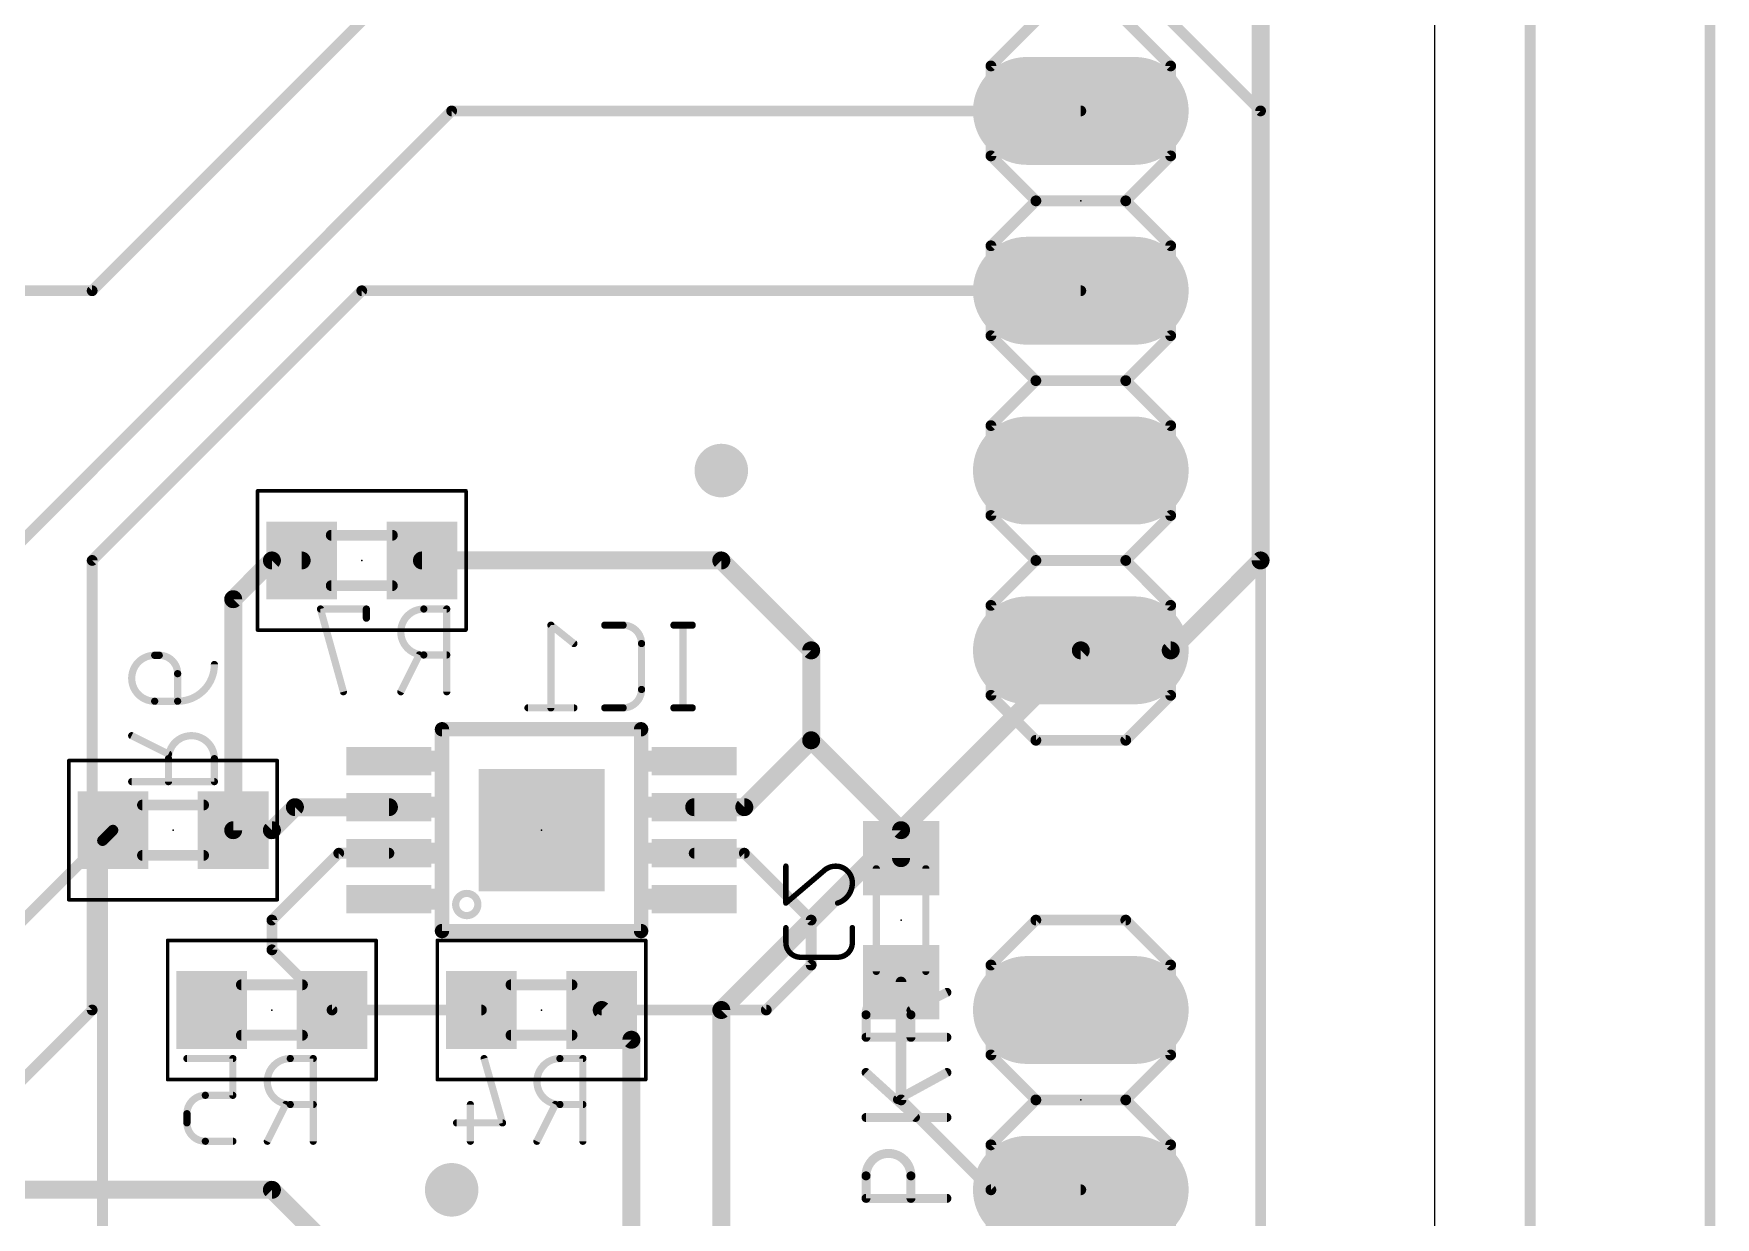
# Model space of a CAD drawing. Extents: x -4.2 to 49.6, y -0.6 to 56.
# Drawn here: x 25.84 to 49.61, y 16.12 to 32.84 of the extents above; entities that cross this region are included whole.
import ezdxf

# ---------------------------------------------------------------- set-up
doc = ezdxf.new("R2010")
doc.units = 0
for name, color, linetype in [('1', 22, 'CONTINUOUS'), ('16', 175, 'CONTINUOUS'), ('17', 82, 'CONTINUOUS'), ('18', 82, 'CONTINUOUS'), ('20', 30, 'CONTINUOUS'), ('21', 253, 'CONTINUOUS'), ('22', 253, 'CONTINUOUS'), ('23', 7, 'CONTINUOUS'), ('24', 7, 'CONTINUOUS'), ('25', 253, 'CONTINUOUS'), ('26', 253, 'CONTINUOUS'), ('40', 175, 'CONTINUOUS'), ('51', 253, 'CONTINUOUS'), ('52', 253, 'CONTINUOUS')]:
    doc.layers.add(name, color=color, linetype=linetype)

# ---------------------------------------------------------------- blocks, each defined once
blk = doc.blocks.new('RECT')
blk.add_solid([(-0.5, -0.5), (0.5, -0.5), (-0.5, 0.5), (0.5, 0.5)])
blk = doc.blocks.new('LONGP100')
at = {"const_width": 1}
blk.add_lwpolyline([(-0.5, 0), (0.5, 0)], dxfattribs=at)
at = {"const_width": 0.5}
for points in [[(-0.5, 0.25, 1), (-0.5, -0.25)], [(0.5, -0.25, 1), (0.5, 0.25)]]:
    blk.add_lwpolyline(points, format="xyb", dxfattribs=at)
blk = doc.blocks.new('ROUNDV')
at = {"const_width": 0.5}
blk.add_lwpolyline([(0, -0.25, 1), (0, 0.25, 1), (0, -0.25)], format="xyb", dxfattribs=at)

msp = doc.modelspace()

# ---------------------------------------------------------------- linework, layer by layer
at = {"layer": '1'}
for points, const_width in [([(46.99, 0), (46.99, 55.88)], 0.1524), ([(30.48, 33.02), (26.67, 29.21)], 0.1524), ([(43.18, 31.75), (41.91, 33.02)], 0.1524), ([(31.75, 31.75), (25.4, 25.4)], 0.1524), ([(40.64, 31.75), (31.75, 31.75)], 0.1524), ([(43.18, 3.6333), (43.18, 31.75)], 0.1524), ([(26.67, 29.21), (19.05, 29.21)], 0.1524), ([(30.48, 29.21), (26.67, 25.4)], 0.1524), ([(40.64, 29.21), (30.48, 29.21)], 0.1524), ([(26.67, 25.4), (26.67, 19.05)], 0.1524), ([(40.64, 24.13), (35.56, 19.05)], 0.254), ([(26.67, 19.05), (25.4, 17.78)], 0.1524), ([(35.56, 19.05), (35.56, 7.62)], 0.254), ([(29.21, 16.51), (22.86, 16.51)], 0.254), ([(34.29, 11.43), (29.21, 16.51)], 0.254)]:
    msp.add_lwpolyline(points, dxfattribs=dict(at, const_width=const_width))
for points, const_width in [([(31.75, 31.7881, 1), (31.75, 31.7119)], 0.0762), ([(31.7769, 31.7231, 1), (31.7231, 31.7769)], 0.0762), ([(40.64, 31.7119, 1), (40.64, 31.7881)], 0.0762), ([(43.2181, 31.75, 1), (43.1419, 31.75)], 0.0762), ([(43.1531, 31.7231, 1), (43.2069, 31.7769)], 0.0762), ([(26.6431, 29.2369, 1), (26.6969, 29.1831)], 0.0762), ([(26.67, 29.1719, 1), (26.67, 29.2481)], 0.0762), ([(30.48, 29.2481, 1), (30.48, 29.1719)], 0.0762), ([(30.5069, 29.1831, 1), (30.4531, 29.2369)], 0.0762), ([(40.64, 29.1719, 1), (40.64, 29.2481)], 0.0762), ([(26.7081, 25.4, 1), (26.6319, 25.4)], 0.0762), ([(26.6431, 25.4269, 1), (26.6969, 25.3731)], 0.0762), ([(40.6849, 24.0851, 1), (40.5951, 24.1749)], 0.127), ([(26.6319, 19.05, 1), (26.7081, 19.05)], 0.0762), ([(26.6969, 19.0231, 1), (26.6431, 19.0769)], 0.0762), ([(35.6235, 19.05, 1), (35.4965, 19.05)], 0.127), ([(35.5151, 19.0949, 1), (35.6049, 19.0051)], 0.127), ([(29.2549, 16.5549, 1), (29.1651, 16.4651)], 0.127), ([(29.21, 16.4465, 1), (29.21, 16.5735)], 0.127)]:
    msp.add_lwpolyline(points, format="xyb", dxfattribs=dict(at, const_width=const_width))
at = {"layer": '16'}
for points, const_width in [([(49.53, 55.88), (49.53, 0)], 0.1524), ([(43.18, 25.4), (43.18, 38.1)], 0.254), ([(28.663, 24.853), (29.21, 25.4)], 0.254), ([(29.21, 25.4), (29.63, 25.4)], 0.254), ([(31.33, 25.4), (35.56, 25.4)], 0.254), ([(35.56, 25.4), (36.83, 24.13)], 0.254), ([(41.91, 24.13), (43.18, 25.4)], 0.254), ([(28.663, 21.59), (28.663, 24.853)], 0.254), ([(36.83, 22.86), (36.83, 24.13)], 0.254), ([(40.64, 24.13), (41.91, 24.13)], 0.254), ([(35.885, 21.915), (36.83, 22.86)], 0.254), ([(38.1, 21.59), (36.83, 22.86)], 0.254), ([(29.535, 21.915), (29.21, 21.59)], 0.254), ([(30.8633, 21.915), (29.535, 21.915)], 0.254), ([(35.1767, 21.915), (35.885, 21.915)], 0.254), ([(26.8165, 21.4435), (26.963, 21.59)], 0.1524), ([(29.21, 21.59), (28.663, 21.59)], 0.254), ([(38.1, 21.195), (38.1, 21.59)], 0.254), ([(26.8165, 21.4435), (25.403, 20.03)], 0.1524), ([(26.8165, 6.2035), (26.8165, 21.4435)], 0.1524), ([(29.21, 20.32), (30.155, 21.265)], 0.1524), ([(30.155, 21.265), (30.8633, 21.265)], 0.1524), ([(35.1767, 21.265), (35.885, 21.265)], 0.1524), ([(35.885, 21.265), (36.83, 20.32)], 0.1524), ([(29.21, 19.9), (29.21, 20.32)], 0.1524), ([(36.83, 19.685), (36.83, 20.32)], 0.1524), ([(29.21, 19.9), (30.06, 19.05)], 0.1524), ([(36.195, 19.05), (36.83, 19.685)], 0.1524), ([(38.1, 19.445), (38.1, 17.78)], 0.1524), ([(30.06, 19.05), (32.17, 19.05)], 0.1524), ([(33.87, 19.05), (34.29, 18.63)], 0.254), ([(36.195, 19.05), (33.87, 19.05)], 0.1524), ([(34.29, 18.63), (34.29, 11.43)], 0.254), ([(38.1, 17.78), (39.37, 16.51)], 0.1524), ([(39.37, 16.51), (40.64, 16.51)], 0.1524)]:
    msp.add_lwpolyline(points, dxfattribs=dict(at, const_width=const_width))
for points, const_width in [([(29.21, 25.4635, 1), (29.21, 25.3365)], 0.127), ([(29.2549, 25.3551, 1), (29.1651, 25.4449)], 0.127), ([(29.63, 25.3365, 1), (29.63, 25.4635)], 0.127), ([(31.33, 25.4635, 1), (31.33, 25.3365)], 0.127), ([(35.6049, 25.4449, 1), (35.5151, 25.3551)], 0.127), ([(35.56, 25.3365, 1), (35.56, 25.4635)], 0.127), ([(43.1165, 25.4, 1), (43.2435, 25.4)], 0.127), ([(43.2249, 25.3551, 1), (43.1351, 25.4449)], 0.127), ([(28.7265, 24.853, 1), (28.5995, 24.853)], 0.127), ([(28.6181, 24.8979, 1), (28.7079, 24.8081)], 0.127), ([(36.8935, 24.13, 1), (36.7665, 24.13)], 0.127), ([(36.7851, 24.0851, 1), (36.8749, 24.1749)], 0.127), ([(40.64, 24.1935, 1), (40.64, 24.0665)], 0.127), ([(41.8651, 24.1749, 1), (41.9549, 24.0851)], 0.127), ([(41.91, 24.0665, 1), (41.91, 24.1935)], 0.127), ([(36.8749, 22.9049, 1), (36.7851, 22.8151)], 0.127), ([(36.7665, 22.86, 1), (36.8935, 22.86)], 0.127), ([(36.8749, 22.8151, 1), (36.7851, 22.9049)], 0.127), ([(29.535, 21.9785, 1), (29.535, 21.8515)], 0.127), ([(29.5799, 21.8701, 1), (29.4901, 21.9599)], 0.127), ([(30.8633, 21.8515, 1), (30.8633, 21.9785)], 0.127), ([(35.1767, 21.9785, 1), (35.1767, 21.8515)], 0.127), ([(35.8401, 21.9599, 1), (35.9299, 21.8701)], 0.127), ([(35.885, 21.8515, 1), (35.885, 21.9785)], 0.127), ([(26.9899, 21.5631, 1), (26.9361, 21.6169)], 0.0762), ([(28.663, 21.6535, 1), (28.663, 21.5265)], 0.127), ([(28.5995, 21.59, 1), (28.7265, 21.59)], 0.127), ([(29.1651, 21.6349, 1), (29.2549, 21.5451)], 0.127), ([(29.21, 21.5265, 1), (29.21, 21.6535)], 0.127), ([(38.1635, 21.59, 1), (38.0365, 21.59)], 0.127), ([(38.0551, 21.5451, 1), (38.1449, 21.6349)], 0.127), ([(26.8546, 21.4435, 1), (26.7784, 21.4435)], 0.0762), ([(26.7896, 21.4704, 1), (26.8434, 21.4166)], 0.0762), ([(26.8434, 21.4166, 1), (26.7896, 21.4704)], 0.0762), ([(30.155, 21.3031, 1), (30.155, 21.2269)], 0.0762), ([(30.1819, 21.2381, 1), (30.1281, 21.2919)], 0.0762), ([(30.8633, 21.2269, 1), (30.8633, 21.3031)], 0.0762), ([(35.1767, 21.3031, 1), (35.1767, 21.2269)], 0.0762), ([(35.9119, 21.2919, 1), (35.8581, 21.2381)], 0.0762), ([(35.885, 21.2269, 1), (35.885, 21.3031)], 0.0762), ([(38.0365, 21.195, 1), (38.1635, 21.195)], 0.127), ([(29.2481, 20.32, 1), (29.1719, 20.32)], 0.0762), ([(29.1831, 20.3469, 1), (29.2369, 20.2931)], 0.0762), ([(36.8681, 20.32, 1), (36.7919, 20.32)], 0.0762), ([(36.8031, 20.2931, 1), (36.8569, 20.3469)], 0.0762), ([(29.2369, 19.9269, 1), (29.1831, 19.8731)], 0.0762), ([(29.1719, 19.9, 1), (29.2481, 19.9)], 0.0762), ([(36.8569, 19.6581, 1), (36.8031, 19.7119)], 0.0762), ([(36.7919, 19.685, 1), (36.8681, 19.685)], 0.0762), ([(38.1381, 19.445, 1), (38.0619, 19.445)], 0.0762), ([(30.06, 19.0881, 1), (30.06, 19.0119)], 0.0762), ([(30.0331, 19.0231, 1), (30.0869, 19.0769)], 0.0762), ([(32.17, 19.0119, 1), (32.17, 19.0881)], 0.0762), ([(33.9149, 19.0949, 1), (33.8251, 19.0051)], 0.127), ([(33.87, 19.0881, 1), (33.87, 19.0119)], 0.0762), ([(36.1681, 19.0769, 1), (36.2219, 19.0231)], 0.0762), ([(36.195, 19.0119, 1), (36.195, 19.0881)], 0.0762), ([(34.3535, 18.63, 1), (34.2265, 18.63)], 0.127), ([(34.2451, 18.5851, 1), (34.3349, 18.6749)], 0.127), ([(38.1269, 17.8069, 1), (38.0731, 17.7531)], 0.0762), ([(38.0619, 17.78, 1), (38.1381, 17.78)], 0.0762), ([(39.37, 16.5481, 1), (39.37, 16.4719)], 0.0762), ([(39.3431, 16.4831, 1), (39.3969, 16.5369)], 0.0762), ([(40.64, 16.4719, 1), (40.64, 16.5481)], 0.0762)]:
    msp.add_lwpolyline(points, format="xyb", dxfattribs=dict(at, const_width=const_width))
at = {"layer": '20'}
msp.add_line((45.644, -0.127), (45.644, 54.473), dxfattribs=at)
at = {"layer": '21', "const_width": 0.1524}
for points in [[(39.37, 32.385), (40.005, 33.02)], [(41.275, 33.02), (41.91, 32.385)], [(39.37, 31.115), (39.37, 32.385)], [(41.91, 32.385), (41.91, 31.115)], [(40.005, 30.48), (39.37, 31.115)], [(41.91, 31.115), (41.275, 30.48)], [(40.005, 30.48), (39.37, 29.845)], [(41.275, 30.48), (40.005, 30.48)], [(41.91, 29.845), (41.275, 30.48)], [(39.37, 28.575), (39.37, 29.845)], [(41.91, 29.845), (41.91, 28.575)], [(40.005, 27.94), (39.37, 28.575)], [(41.91, 28.575), (41.275, 27.94)], [(39.37, 27.305), (40.005, 27.94)], [(41.275, 27.94), (40.005, 27.94)], [(41.275, 27.94), (41.91, 27.305)], [(39.37, 26.035), (39.37, 27.305)], [(41.91, 27.305), (41.91, 26.035)], [(40.005, 25.4), (39.37, 26.035)], [(41.91, 26.035), (41.275, 25.4)], [(40.005, 25.4), (39.37, 24.765)], [(41.275, 25.4), (40.005, 25.4)], [(41.91, 24.765), (41.275, 25.4)], [(39.37, 23.495), (39.37, 24.765)], [(41.91, 24.765), (41.91, 23.495)], [(40.005, 22.86), (39.37, 23.495)], [(41.91, 23.495), (41.275, 22.86)], [(41.275, 22.86), (40.005, 22.86)], [(39.37, 19.685), (40.005, 20.32)], [(40.005, 20.32), (41.275, 20.32)], [(41.275, 20.32), (41.91, 19.685)], [(39.37, 18.415), (39.37, 19.685)], [(41.91, 19.685), (41.91, 18.415)], [(40.005, 17.78), (39.37, 18.415)], [(41.91, 18.415), (41.275, 17.78)], [(39.37, 17.145), (40.005, 17.78)], [(40.005, 17.78), (41.275, 17.78)], [(41.275, 17.78), (41.91, 17.145)], [(39.37, 15.875), (39.37, 17.145)], [(41.91, 17.145), (41.91, 15.875)]]:
    msp.add_lwpolyline(points, dxfattribs=at)
at = {"layer": '21', "const_width": 0.0762}
for points in [[(39.4081, 32.385, 1), (39.3319, 32.385)], [(39.3431, 32.4119, 1), (39.3969, 32.3581)], [(41.9481, 32.385, 1), (41.8719, 32.385)], [(41.8831, 32.3581, 1), (41.9369, 32.4119)], [(39.3319, 31.115, 1), (39.4081, 31.115)], [(39.3969, 31.1419, 1), (39.3431, 31.0881)], [(41.8719, 31.115, 1), (41.9481, 31.115)], [(41.9369, 31.0881, 1), (41.8831, 31.1419)], [(40.005, 30.5181, 1), (40.005, 30.4419)], [(40.0319, 30.4531, 1), (39.9781, 30.5069)], [(39.9781, 30.4531, 1), (40.0319, 30.5069)], [(41.3019, 30.5069, 1), (41.2481, 30.4531)], [(41.2481, 30.5069, 1), (41.3019, 30.4531)], [(41.275, 30.4419, 1), (41.275, 30.5181)], [(39.4081, 29.845, 1), (39.3319, 29.845)], [(39.3431, 29.8719, 1), (39.3969, 29.8181)], [(41.9481, 29.845, 1), (41.8719, 29.845)], [(41.8831, 29.8181, 1), (41.9369, 29.8719)], [(39.3319, 28.575, 1), (39.4081, 28.575)], [(39.3969, 28.6019, 1), (39.3431, 28.5481)], [(41.8719, 28.575, 1), (41.9481, 28.575)], [(41.9369, 28.5481, 1), (41.8831, 28.6019)], [(40.005, 27.9781, 1), (40.005, 27.9019)], [(40.0319, 27.9131, 1), (39.9781, 27.9669)], [(39.9781, 27.9131, 1), (40.0319, 27.9669)], [(41.3019, 27.9669, 1), (41.2481, 27.9131)], [(41.2481, 27.9669, 1), (41.3019, 27.9131)], [(41.275, 27.9019, 1), (41.275, 27.9781)], [(39.4081, 27.305, 1), (39.3319, 27.305)], [(39.3431, 27.3319, 1), (39.3969, 27.2781)], [(41.9481, 27.305, 1), (41.8719, 27.305)], [(41.8831, 27.2781, 1), (41.9369, 27.3319)], [(39.3319, 26.035, 1), (39.4081, 26.035)], [(39.3969, 26.0619, 1), (39.3431, 26.0081)], [(41.8719, 26.035, 1), (41.9481, 26.035)], [(41.9369, 26.0081, 1), (41.8831, 26.0619)], [(40.005, 25.4381, 1), (40.005, 25.3619)], [(40.0319, 25.3731, 1), (39.9781, 25.4269)], [(39.9781, 25.3731, 1), (40.0319, 25.4269)], [(41.3019, 25.4269, 1), (41.2481, 25.3731)], [(41.2481, 25.4269, 1), (41.3019, 25.3731)], [(41.275, 25.3619, 1), (41.275, 25.4381)], [(39.4081, 24.765, 1), (39.3319, 24.765)], [(39.3431, 24.7919, 1), (39.3969, 24.7381)], [(41.9481, 24.765, 1), (41.8719, 24.765)], [(41.8831, 24.7381, 1), (41.9369, 24.7919)], [(39.3319, 23.495, 1), (39.4081, 23.495)], [(39.3969, 23.5219, 1), (39.3431, 23.4681)], [(41.8719, 23.495, 1), (41.9481, 23.495)], [(41.9369, 23.4681, 1), (41.8831, 23.5219)], [(40.005, 22.8981, 1), (40.005, 22.8219)], [(39.9781, 22.8331, 1), (40.0319, 22.8869)], [(41.2481, 22.8869, 1), (41.3019, 22.8331)], [(41.275, 22.8219, 1), (41.275, 22.8981)], [(40.005, 20.3581, 1), (40.005, 20.2819)], [(40.0319, 20.2931, 1), (39.9781, 20.3469)], [(41.3019, 20.3469, 1), (41.2481, 20.2931)], [(41.275, 20.2819, 1), (41.275, 20.3581)], [(39.4081, 19.685, 1), (39.3319, 19.685)], [(39.3431, 19.7119, 1), (39.3969, 19.6581)], [(41.9481, 19.685, 1), (41.8719, 19.685)], [(41.8831, 19.6581, 1), (41.9369, 19.7119)], [(39.3319, 18.415, 1), (39.4081, 18.415)], [(39.3969, 18.4419, 1), (39.3431, 18.3881)], [(41.8719, 18.415, 1), (41.9481, 18.415)], [(41.9369, 18.3881, 1), (41.8831, 18.4419)], [(40.005, 17.8181, 1), (40.005, 17.7419)], [(40.0319, 17.7531, 1), (39.9781, 17.8069)], [(39.9781, 17.7531, 1), (40.0319, 17.8069)], [(41.3019, 17.8069, 1), (41.2481, 17.7531)], [(41.2481, 17.8069, 1), (41.3019, 17.7531)], [(41.275, 17.7419, 1), (41.275, 17.8181)], [(39.4081, 17.145, 1), (39.3319, 17.145)], [(39.3431, 17.1719, 1), (39.3969, 17.1181)], [(41.9481, 17.145, 1), (41.8719, 17.145)], [(41.8831, 17.1181, 1), (41.9369, 17.1719)]]:
    msp.add_lwpolyline(points, format="xyb", dxfattribs=at)
at = {"layer": '22', "const_width": 0.2032}
for points in [[(34.4267, 23.015), (31.6133, 23.015)], [(31.6133, 23.015), (31.6133, 20.165)], [(34.4267, 20.165), (34.4267, 23.015)], [(31.6133, 20.165), (34.4267, 20.165)]]:
    msp.add_lwpolyline(points, dxfattribs=at)
at = {"layer": '22', "const_width": 0.1016}
for points in [[(31.6133, 23.0658, 1), (31.6133, 22.9642)], [(31.6641, 23.015, 1), (31.5625, 23.015)], [(34.4775, 23.015, 1), (34.3759, 23.015)], [(34.4267, 22.9642, 1), (34.4267, 23.0658)], [(31.9633, 20.3833, 1), (31.9633, 20.6967, 1), (31.9633, 20.3833)], [(31.6133, 20.2158, 1), (31.6133, 20.1142)], [(31.5625, 20.165, 1), (31.6641, 20.165)], [(34.3759, 20.165, 1), (34.4775, 20.165)], [(34.4267, 20.1142, 1), (34.4267, 20.2158)]]:
    msp.add_lwpolyline(points, format="xyb", dxfattribs=at)
at = {"layer": '23'}
for p in [(40.64, 30.48), (40.64, 17.78)]:
    msp.add_point(p, dxfattribs=at)
at = {"layer": '24'}
for p in [(30.48, 25.4), (27.813, 21.59), (33.02, 21.59), (38.1, 20.32), (29.21, 19.05), (33.02, 19.05)]:
    msp.add_point(p, dxfattribs=at)
at = {"layer": '25'}
for points, const_width in [([(38.2397, 18.9821, 1), (37.6047, 18.9821)], 0.127), ([(38.7619, 19.2712, 1), (38.7335, 19.328)], 0.0635), ([(37.6365, 18.9821, 1), (37.5729, 18.9821)], 0.0635), ([(37.5729, 18.9821, 1), (37.6365, 18.9821)], 0.0635), ([(38.2715, 18.9821, 1), (38.2079, 18.9821)], 0.0635), ([(38.2079, 18.9821, 1), (38.2715, 18.9821)], 0.0635), ([(38.2255, 19.074, 1), (38.2539, 19.0172)], 0.0635), ([(37.5729, 18.6646, 1), (37.6365, 18.6646)], 0.0635), ([(37.6047, 18.6963, 1), (37.6047, 18.6328)], 0.0635), ([(38.2079, 18.6646, 1), (38.2715, 18.6646)], 0.0635), ([(38.7477, 18.6328, 1), (38.7477, 18.6963)], 0.0635), ([(37.6261, 18.1908, 1), (37.5833, 18.1439)], 0.0635), ([(38.7629, 18.1395, 1), (38.7325, 18.1952)], 0.0635), ([(38.034, 17.8142, 1), (38.0644, 17.7585)], 0.0635), ([(37.6047, 17.5641, 1), (37.6047, 17.5006)], 0.0635), ([(38.2818, 17.5089, 1), (38.3246, 17.5558)], 0.0635), ([(38.7477, 17.5006, 1), (38.7477, 17.5641)], 0.0635), ([(38.2397, 16.7068, 1), (37.6047, 16.7068)], 0.127), ([(37.6365, 16.7068, 1), (37.5729, 16.7068)], 0.0635), ([(37.5729, 16.7068, 1), (37.6365, 16.7068)], 0.0635), ([(38.2715, 16.7068, 1), (38.2079, 16.7068)], 0.0635), ([(38.2079, 16.7068, 1), (38.2715, 16.7068)], 0.0635), ([(37.5729, 16.3894, 1), (37.6365, 16.3894)], 0.0635), ([(37.6047, 16.4211, 1), (37.6047, 16.3576)], 0.0635), ([(38.2079, 16.3894, 1), (38.2715, 16.3894)], 0.0635), ([(38.7477, 16.3576, 1), (38.7477, 16.4211)], 0.0635)]:
    msp.add_lwpolyline(points, format="xyb", dxfattribs=dict(at, const_width=const_width))
at = {"layer": '25', "const_width": 0.127}
for points in [[(38.7477, 19.2996), (38.2397, 19.0456)], [(37.6047, 18.6646), (37.6047, 18.9821)], [(38.2397, 18.9821), (38.2397, 18.6646)], [(38.7477, 18.6646), (37.6047, 18.6646)], [(37.6047, 18.1674), (38.3032, 17.5324)], [(38.7477, 18.1674), (38.0492, 17.7864)], [(38.7477, 17.5324), (37.6047, 17.5324)], [(37.6047, 16.3894), (37.6047, 16.7068)], [(38.2397, 16.7068), (38.2397, 16.3894)], [(38.7477, 16.3894), (37.6047, 16.3894)]]:
    msp.add_lwpolyline(points, dxfattribs=at)
at = {"layer": '26'}
for points, const_width in [([(30.5449, 24.7142), (29.8958, 24.7142)], 0.1016), ([(29.8958, 24.7142), (30.2204, 23.5458)], 0.1016), ([(30.5449, 24.5844), (30.5449, 24.7142)], 0.1016), ([(31.6805, 24.7142), (31.356, 24.7142)], 0.1016), ([(31.6805, 23.5458), (31.6805, 24.7142)], 0.1016), ([(33.4769, 24.2266), (33.1524, 24.4862)], 0.1016), ([(33.1524, 24.4862), (33.1524, 23.3178)], 0.1016), ([(34.1731, 24.4862), (33.9134, 24.4862)], 0.1016), ([(35.1491, 24.4862), (34.8894, 24.4862)], 0.1016), ([(35.0193, 24.4862), (35.0193, 23.3178)], 0.1016), ([(34.4327, 23.5774), (34.4327, 24.2266)], 0.1016), ([(27.6183, 24.0605), (27.5534, 24.0605)], 0.1016), ([(31.0314, 23.5458), (31.2911, 24.0651)], 0.1016), ([(31.356, 24.0651), (31.6805, 24.0651)], 0.1016), ([(27.8779, 23.4114), (27.8779, 23.8009)], 0.1016), ([(27.5534, 23.4114), (27.8779, 23.4114)], 0.1016), ([(33.4769, 23.3178), (32.8278, 23.3178)], 0.1016), ([(33.9134, 23.3178), (34.1731, 23.3178)], 0.1016), ([(35.1491, 23.3178), (34.8894, 23.3178)], 0.1016), ([(27.2288, 22.9249), (27.7481, 22.6653)], 0.1016), ([(27.7481, 22.6004), (27.7481, 22.2758)], 0.1016), ([(28.3972, 22.2758), (28.3972, 22.6004)], 0.1016), ([(27.2288, 22.2758), (28.3972, 22.2758)], 0.1016), ([(36.4721, 20.5598), (36.4721, 21.0819)], 0.0762), ([(36.9942, 21.0036), (36.4721, 20.5598)], 0.0762), ([(36.4721, 20.2129), (36.4721, 20.0041)], 0.0762), ([(37.4119, 20.0041), (37.4119, 20.2129)], 0.0762), ([(36.6809, 19.7952), (37.2031, 19.7952)], 0.0762), ([(28.6586, 18.3642), (28.0095, 18.3642)], 0.1016), ([(28.6586, 17.8449), (28.6586, 18.3642)], 0.1016), ([(29.7942, 18.3642), (29.4696, 18.3642)], 0.1016), ([(29.7942, 17.1958), (29.7942, 18.3642)], 0.1016), ([(32.2089, 18.3642), (32.4686, 17.4554)], 0.1016), ([(33.6042, 18.3642), (33.2796, 18.3642)], 0.1016), ([(33.6042, 17.1958), (33.6042, 18.3642)], 0.1016), ([(28.2691, 17.8449), (28.6586, 17.8449)], 0.1016), ([(28.0095, 17.4554), (28.0095, 17.5853)], 0.1016), ([(29.1451, 17.1958), (29.4047, 17.7151)], 0.1016), ([(29.4696, 17.7151), (29.7942, 17.7151)], 0.1016), ([(32.0142, 17.7151), (32.0142, 17.1958)], 0.1016), ([(32.9551, 17.1958), (33.2147, 17.7151)], 0.1016), ([(33.2796, 17.7151), (33.6042, 17.7151)], 0.1016), ([(32.4686, 17.4554), (31.8195, 17.4554)], 0.1016), ([(28.6586, 17.1958), (28.2691, 17.1958)], 0.1016)]:
    msp.add_lwpolyline(points, dxfattribs=dict(at, const_width=const_width))
for points, const_width in [([(29.8958, 24.7396, 1), (29.8958, 24.6888)], 0.0508), ([(29.9203, 24.721, 1), (29.8713, 24.7074)], 0.0508), ([(30.5703, 24.7142, 1), (30.5195, 24.7142)], 0.0508), ([(30.5449, 24.6888, 1), (30.5449, 24.7396)], 0.0508), ([(31.356, 24.7142, 1), (31.356, 24.0651)], 0.1016), ([(31.356, 24.7396, 1), (31.356, 24.6888)], 0.0508), ([(31.356, 24.6888, 1), (31.356, 24.7396)], 0.0508), ([(31.7059, 24.7142, 1), (31.6551, 24.7142)], 0.0508), ([(31.6805, 24.6888, 1), (31.6805, 24.7396)], 0.0508), ([(30.5195, 24.5844, 1), (30.5703, 24.5844)], 0.0508), ([(33.1682, 24.506, 1), (33.1365, 24.4664)], 0.0508), ([(33.1778, 24.4862, 1), (33.127, 24.4862)], 0.0508), ([(33.9134, 24.5116, 1), (33.9134, 24.4608)], 0.0508), ([(34.4327, 24.2266, 0.4142), (34.1731, 24.4862)], 0.1016), ([(34.1731, 24.5116, 1), (34.1731, 24.4608)], 0.0508), ([(34.1731, 24.4608, 1), (34.1731, 24.5116)], 0.0508), ([(34.8894, 24.5116, 1), (34.8894, 24.4608)], 0.0508), ([(35.0447, 24.4862, 1), (34.9939, 24.4862)], 0.0508), ([(35.1491, 24.4608, 1), (35.1491, 24.5116)], 0.0508), ([(33.461, 24.2067, 1), (33.4928, 24.2464)], 0.0508), ([(34.4581, 24.2266, 1), (34.4073, 24.2266)], 0.0508), ([(34.4073, 24.2266, 1), (34.4581, 24.2266)], 0.0508), ([(27.5534, 24.0605, 1), (27.5534, 23.4114)], 0.1016), ([(27.5534, 24.0859, 1), (27.5534, 24.0351)], 0.0508), ([(27.5534, 24.0351, 1), (27.5534, 24.0859)], 0.0508), ([(27.8779, 23.8009, 0.4142), (27.6183, 24.0605)], 0.1016), ([(27.6183, 24.0859, 1), (27.6183, 24.0351)], 0.0508), ([(27.6183, 24.0351, 1), (27.6183, 24.0859)], 0.0508), ([(31.3138, 24.0537, 1), (31.2684, 24.0764)], 0.0508), ([(31.356, 24.0905, 1), (31.356, 24.0397)], 0.0508), ([(31.356, 24.0397, 1), (31.356, 24.0905)], 0.0508), ([(31.6805, 24.0397, 1), (31.6805, 24.0905)], 0.0508), ([(27.8779, 23.4114, 0.4142), (28.3972, 23.9307)], 0.1016), ([(27.9033, 23.8009, 1), (27.8525, 23.8009)], 0.0508), ([(27.8525, 23.8009, 1), (27.9033, 23.8009)], 0.0508), ([(28.4226, 23.9307, 1), (28.3718, 23.9307)], 0.0508), ([(30.1959, 23.539, 1), (30.2448, 23.5526)], 0.0508), ([(31.0087, 23.5572, 1), (31.0542, 23.5344)], 0.0508), ([(31.6551, 23.5458, 1), (31.7059, 23.5458)], 0.0508), ([(34.1731, 23.3178, 0.4142), (34.4327, 23.5774)], 0.1016), ([(34.4581, 23.5774, 1), (34.4073, 23.5774)], 0.0508), ([(34.4073, 23.5774, 1), (34.4581, 23.5774)], 0.0508), ([(27.5534, 23.4368, 1), (27.5534, 23.386)], 0.0508), ([(27.5534, 23.386, 1), (27.5534, 23.4368)], 0.0508), ([(27.8779, 23.4368, 1), (27.8779, 23.386)], 0.0508), ([(27.8525, 23.4114, 1), (27.9033, 23.4114)], 0.0508), ([(27.8779, 23.386, 1), (27.8779, 23.4368)], 0.0508), ([(32.8278, 23.3432, 1), (32.8278, 23.2924)], 0.0508), ([(33.127, 23.3178, 1), (33.1778, 23.3178)], 0.0508), ([(33.4769, 23.2924, 1), (33.4769, 23.3432)], 0.0508), ([(33.9134, 23.3432, 1), (33.9134, 23.2924)], 0.0508), ([(34.1731, 23.3432, 1), (34.1731, 23.2924)], 0.0508), ([(34.1731, 23.2924, 1), (34.1731, 23.3432)], 0.0508), ([(34.8894, 23.3432, 1), (34.8894, 23.2924)], 0.0508), ([(34.9939, 23.3178, 1), (35.0447, 23.3178)], 0.0508), ([(35.1491, 23.2924, 1), (35.1491, 23.3432)], 0.0508), ([(27.2402, 22.9476, 1), (27.2174, 22.9022)], 0.0508), ([(28.3972, 22.6004, 1), (27.7481, 22.6004)], 0.1016), ([(27.7735, 22.6004, 1), (27.7227, 22.6004)], 0.0508), ([(27.7227, 22.6004, 1), (27.7735, 22.6004)], 0.0508), ([(27.7367, 22.6425, 1), (27.7594, 22.688)], 0.0508), ([(28.4226, 22.6004, 1), (28.3718, 22.6004)], 0.0508), ([(28.3718, 22.6004, 1), (28.4226, 22.6004)], 0.0508), ([(27.2288, 22.3012, 1), (27.2288, 22.2504)], 0.0508), ([(27.7227, 22.2758, 1), (27.7735, 22.2758)], 0.0508), ([(28.3718, 22.2758, 1), (28.4226, 22.2758)], 0.0508), ([(28.3972, 22.2504, 1), (28.3972, 22.3012)], 0.0508), ([(36.4912, 21.0819, 1), (36.4531, 21.0819)], 0.0381), ([(37.177, 21.0819, 0.2052), (36.9942, 21.0036)], 0.0762), ([(36.9804, 21.0167, 1), (37.008, 20.9904)], 0.0381), ([(37.0065, 20.9891, 1), (36.9819, 21.0181)], 0.0381), ([(37.4119, 20.8469, 0.4142), (37.177, 21.0819)], 0.0762), ([(37.177, 21.101, 1), (37.177, 21.0629)], 0.0381), ([(37.177, 21.0629, 1), (37.1769, 21.1009)], 0.0381), ([(37.2031, 20.5598, 0.3252), (37.4119, 20.8469)], 0.0762), ([(37.3929, 20.8469, 1), (37.431, 20.8469)], 0.0381), ([(37.4309, 20.8469, 1), (37.3929, 20.847)], 0.0381), ([(36.4598, 20.5743, 1), (36.4844, 20.5453)], 0.0381), ([(36.4531, 20.5598, 1), (36.4912, 20.5598)], 0.0381), ([(37.1972, 20.5779, 1), (37.2089, 20.5417)], 0.0381), ([(36.4912, 20.2129, 1), (36.4531, 20.2129)], 0.0381), ([(37.431, 20.2129, 1), (37.3929, 20.2129)], 0.0381), ([(36.4721, 20.0041, 0.4142), (36.6809, 19.7952)], 0.0762), ([(36.4912, 20.0041, 1), (36.4531, 20.0041)], 0.0381), ([(36.4531, 20.0041, 1), (36.4912, 20.0041)], 0.0381), ([(37.2031, 19.7952, 0.4142), (37.4119, 20.0041)], 0.0762), ([(37.4309, 20.0041, 1), (37.3929, 20.0041)], 0.0381), ([(37.3929, 20.0041, 1), (37.431, 20.0041)], 0.0381), ([(36.6809, 19.8143, 1), (36.6809, 19.7762)], 0.0381), ([(36.6809, 19.7762, 1), (36.6809, 19.8143)], 0.0381), ([(37.2031, 19.8143, 1), (37.2031, 19.7762)], 0.0381), ([(37.2031, 19.7762, 1), (37.2031, 19.8143)], 0.0381), ([(28.0095, 18.3896, 1), (28.0095, 18.3388)], 0.0508), ([(28.684, 18.3642, 1), (28.6332, 18.3642)], 0.0508), ([(28.6586, 18.3388, 1), (28.6586, 18.3896)], 0.0508), ([(29.4696, 18.3642, 1), (29.4696, 17.7151)], 0.1016), ([(29.4696, 18.3896, 1), (29.4696, 18.3388)], 0.0508), ([(29.4696, 18.3388, 1), (29.4696, 18.3896)], 0.0508), ([(29.8196, 18.3642, 1), (29.7688, 18.3642)], 0.0508), ([(29.7942, 18.3388, 1), (29.7942, 18.3896)], 0.0508), ([(32.2333, 18.3712, 1), (32.1845, 18.3572)], 0.0508), ([(33.2796, 18.3642, 1), (33.2796, 17.7151)], 0.1016), ([(33.2796, 18.3896, 1), (33.2796, 18.3388)], 0.0508), ([(33.2796, 18.3388, 1), (33.2796, 18.3896)], 0.0508), ([(33.6296, 18.3642, 1), (33.5788, 18.3642)], 0.0508), ([(33.6042, 18.3388, 1), (33.6042, 18.3896)], 0.0508), ([(28.2691, 17.8449, 0.4142), (28.0095, 17.5853)], 0.1016), ([(28.2691, 17.8703, 1), (28.2691, 17.8195)], 0.0508), ([(28.2691, 17.8195, 1), (28.2691, 17.8703)], 0.0508), ([(28.6332, 17.8449, 1), (28.684, 17.8449)], 0.0508), ([(28.6586, 17.8195, 1), (28.6586, 17.8703)], 0.0508), ([(28.0349, 17.5853, 1), (27.9841, 17.5853)], 0.0508), ([(27.9841, 17.5853, 1), (28.0349, 17.5853)], 0.0508), ([(29.4275, 17.7037, 1), (29.382, 17.7264)], 0.0508), ([(29.4696, 17.7405, 1), (29.4696, 17.6897)], 0.0508), ([(29.4696, 17.6897, 1), (29.4696, 17.7405)], 0.0508), ([(29.7942, 17.6897, 1), (29.7942, 17.7405)], 0.0508), ([(32.0396, 17.7151, 1), (31.9888, 17.7151)], 0.0508), ([(33.2375, 17.7037, 1), (33.192, 17.7264)], 0.0508), ([(33.2796, 17.7405, 1), (33.2796, 17.6897)], 0.0508), ([(33.2796, 17.6897, 1), (33.2796, 17.7405)], 0.0508), ([(33.6042, 17.6897, 1), (33.6042, 17.7405)], 0.0508), ([(28.0095, 17.4554, 0.4142), (28.2691, 17.1958)], 0.1016), ([(28.0349, 17.4554, 1), (27.9841, 17.4554)], 0.0508), ([(27.9841, 17.4554, 1), (28.0349, 17.4554)], 0.0508), ([(31.8195, 17.4808, 1), (31.8195, 17.43)], 0.0508), ([(32.4441, 17.4485, 1), (32.493, 17.4624)], 0.0508), ([(32.4686, 17.43, 1), (32.4686, 17.4808)], 0.0508), ([(28.2691, 17.2212, 1), (28.2691, 17.1704)], 0.0508), ([(28.2691, 17.1704, 1), (28.2691, 17.2212)], 0.0508), ([(28.6586, 17.1704, 1), (28.6586, 17.2212)], 0.0508), ([(29.1224, 17.2072, 1), (29.1678, 17.1844)], 0.0508), ([(29.7688, 17.1958, 1), (29.8196, 17.1958)], 0.0508), ([(31.9888, 17.1958, 1), (32.0396, 17.1958)], 0.0508), ([(32.9324, 17.2072, 1), (32.9778, 17.1844)], 0.0508), ([(33.5788, 17.1958, 1), (33.6296, 17.1958)], 0.0508)]:
    msp.add_lwpolyline(points, format="xyb", dxfattribs=dict(at, const_width=const_width))
at = {"layer": '40', "const_width": 0.0508}
for points in [[(31.953, 26.383), (29.007, 26.383)], [(29.007, 26.383), (29.007, 24.417)], [(31.953, 24.417), (31.953, 26.383)], [(29.007, 24.417), (31.953, 24.417)], [(29.286, 22.573), (26.34, 22.573)], [(26.34, 22.573), (26.34, 20.607)], [(29.286, 20.607), (29.286, 22.573)], [(26.34, 20.607), (29.286, 20.607)], [(30.683, 20.033), (27.737, 20.033)], [(27.737, 20.033), (27.737, 18.067)], [(30.683, 18.067), (30.683, 20.033)], [(34.493, 20.033), (31.547, 20.033)], [(31.547, 20.033), (31.547, 18.067)], [(34.493, 18.067), (34.493, 20.033)], [(27.737, 18.067), (30.683, 18.067)], [(31.547, 18.067), (34.493, 18.067)]]:
    msp.add_lwpolyline(points, dxfattribs=at)
at = {"layer": '40', "const_width": 0.0254}
for points in [[(29.007, 26.3957, 1), (29.007, 26.3703)], [(29.0197, 26.383, 1), (28.9943, 26.383)], [(31.9657, 26.383, 1), (31.9403, 26.383)], [(31.953, 26.3703, 1), (31.953, 26.3957)], [(29.007, 24.4297, 1), (29.007, 24.4043)], [(28.9943, 24.417, 1), (29.0197, 24.417)], [(31.9403, 24.417, 1), (31.9657, 24.417)], [(31.953, 24.4043, 1), (31.953, 24.4297)], [(26.34, 22.5857, 1), (26.34, 22.5603)], [(26.3527, 22.573, 1), (26.3273, 22.573)], [(29.2987, 22.573, 1), (29.2733, 22.573)], [(29.286, 22.5603, 1), (29.286, 22.5857)], [(26.34, 20.6197, 1), (26.34, 20.5943)], [(26.3273, 20.607, 1), (26.3527, 20.607)], [(29.2733, 20.607, 1), (29.2987, 20.607)], [(29.286, 20.5943, 1), (29.286, 20.6197)], [(27.737, 20.0457, 1), (27.737, 20.0203)], [(27.7497, 20.033, 1), (27.7243, 20.033)], [(30.6957, 20.033, 1), (30.6703, 20.033)], [(30.683, 20.0203, 1), (30.683, 20.0457)], [(31.547, 20.0457, 1), (31.547, 20.0203)], [(31.5597, 20.033, 1), (31.5343, 20.033)], [(34.5057, 20.033, 1), (34.4803, 20.033)], [(34.493, 20.0203, 1), (34.493, 20.0457)], [(27.737, 18.0797, 1), (27.737, 18.0543)], [(27.7243, 18.067, 1), (27.7497, 18.067)], [(30.6703, 18.067, 1), (30.6957, 18.067)], [(30.683, 18.0543, 1), (30.683, 18.0797)], [(31.547, 18.0797, 1), (31.547, 18.0543)], [(31.5343, 18.067, 1), (31.5597, 18.067)], [(34.4803, 18.067, 1), (34.5057, 18.067)], [(34.493, 18.0543, 1), (34.493, 18.0797)]]:
    msp.add_lwpolyline(points, format="xyb", dxfattribs=at)
at = {"layer": '52'}
for points, const_width in [([(30.048, 25.756), (30.912, 25.756)], 0.1524), ([(30.912, 25.044), (30.048, 25.044)], 0.1524), ([(27.381, 21.946), (28.245, 21.946)], 0.1524), ([(28.245, 21.234), (27.381, 21.234)], 0.1524), ([(37.75, 21.045), (37.75, 19.595)], 0.1016), ([(38.45, 19.595), (38.45, 21.045)], 0.1016), ([(28.778, 19.406), (29.642, 19.406)], 0.1524), ([(32.588, 19.406), (33.452, 19.406)], 0.1524), ([(29.642, 18.694), (28.778, 18.694)], 0.1524), ([(33.452, 18.694), (32.588, 18.694)], 0.1524)]:
    msp.add_lwpolyline(points, dxfattribs=dict(at, const_width=const_width))
for points, const_width in [([(30.048, 25.7941, 1), (30.048, 25.7179)], 0.0762), ([(30.912, 25.7179, 1), (30.912, 25.7941)], 0.0762), ([(30.048, 25.0821, 1), (30.048, 25.0059)], 0.0762), ([(30.912, 25.0059, 1), (30.912, 25.0821)], 0.0762), ([(27.381, 21.9841, 1), (27.381, 21.9079)], 0.0762), ([(28.245, 21.9079, 1), (28.245, 21.9841)], 0.0762), ([(27.381, 21.2721, 1), (27.381, 21.1959)], 0.0762), ([(28.245, 21.1959, 1), (28.245, 21.2721)], 0.0762), ([(37.7754, 21.045, 1), (37.7246, 21.045)], 0.0508), ([(38.4754, 21.045, 1), (38.4246, 21.045)], 0.0508), ([(37.7246, 19.595, 1), (37.7754, 19.595)], 0.0508), ([(38.4246, 19.595, 1), (38.4754, 19.595)], 0.0508), ([(28.778, 19.4441, 1), (28.778, 19.3679)], 0.0762), ([(29.642, 19.3679, 1), (29.642, 19.4441)], 0.0762), ([(32.588, 19.4441, 1), (32.588, 19.3679)], 0.0762), ([(33.452, 19.3679, 1), (33.452, 19.4441)], 0.0762), ([(28.778, 18.7321, 1), (28.778, 18.6559)], 0.0762), ([(29.642, 18.6559, 1), (29.642, 18.7321)], 0.0762), ([(32.588, 18.7321, 1), (32.588, 18.6559)], 0.0762), ([(33.452, 18.6559, 1), (33.452, 18.7321)], 0.0762)]:
    msp.add_lwpolyline(points, format="xyb", dxfattribs=dict(at, const_width=const_width))

# ---------------------------------------------------------------- block references
at = {"layer": '16', "yscale": 1.1}
for p in [(29.63, 25.4), (31.33, 25.4), (26.963, 21.59), (28.663, 21.59)]:
    msp.add_blockref('RECT', p, dxfattribs=at)
at = {"layer": '16'}
for p, xscale, yscale, rotation in [((30.8633, 22.565), 0.4, 1.2, 90), ((35.1767, 22.565), 0.4, 1.2, 270), ((33.02, 21.59), 1.73, 1.78, 90), ((30.8633, 21.915), 0.4, 1.2, 90), ((35.1767, 21.915), 0.4, 1.2, 270), ((38.1, 21.195), 1.05, 1.08, 270), ((30.8633, 21.265), 0.4, 1.2, 90), ((35.1767, 21.265), 0.4, 1.2, 270), ((30.8633, 20.615), 0.4, 1.2, 90), ((35.1767, 20.615), 0.4, 1.2, 270), ((38.1, 19.445), 1.05, 1.08, 270)]:
    msp.add_blockref('RECT', p, dxfattribs=dict(at, xscale=xscale, yscale=yscale, rotation=rotation))
at = {"layer": '16', "yscale": 1.1, "rotation": 180}
for p in [(28.36, 19.05), (30.06, 19.05), (32.17, 19.05), (33.87, 19.05)]:
    msp.add_blockref('RECT', p, dxfattribs=at)
at = {"layer": '17', "xscale": 1.524, "yscale": 1.524}
for p in [(40.64, 31.75), (40.64, 31.75), (40.64, 29.21), (40.64, 29.21), (40.64, 26.67), (40.64, 26.67), (40.64, 24.13), (40.64, 24.13)]:
    msp.add_blockref('LONGP100', p, dxfattribs=at)
at = {"layer": '17', "xscale": 1.524, "yscale": 1.524, "rotation": 180}
for p in [(40.64, 19.05), (40.64, 19.05), (40.64, 16.51), (40.64, 16.51)]:
    msp.add_blockref('LONGP100', p, dxfattribs=at)
at = {"layer": '18', "xscale": 0.7564, "yscale": 0.7564}
for p in [(35.56, 26.67), (35.56, 26.67), (31.75, 16.51), (31.75, 16.51)]:
    msp.add_blockref('ROUNDV', p, dxfattribs=at)
at = {"layer": '51', "xscale": 0.508, "yscale": 0.508}
for p, rotation in [((40.64, 31.75), 270), ((40.64, 29.21), 270), ((40.64, 26.67), 270), ((40.64, 24.13), 270), ((40.64, 19.05), 90), ((40.64, 16.51), 90)]:
    msp.add_blockref('RECT', p, dxfattribs=dict(at, rotation=rotation))
at = {"layer": '52', "xscale": 0.4064, "yscale": 0.8636}
for p in [(29.845, 25.4), (31.115, 25.4), (27.178, 21.59), (28.448, 21.59)]:
    msp.add_blockref('RECT', p, dxfattribs=at)
at = {"layer": '52'}
for p, xscale, yscale, rotation in [((31.0267, 22.565), 0.3, 1.0133, 90), ((35.0134, 22.565), 0.3, 1.0133, 270), ((31.0267, 21.915), 0.3, 1.0133, 90), ((35.0134, 21.915), 0.3, 1.0133, 270), ((31.0267, 21.265), 0.3, 1.0133, 90), ((35.0134, 21.265), 0.3, 1.0133, 270), ((38.1, 20.945), 0.35, 0.8, 270), ((31.0267, 20.615), 0.3, 1.0133, 90), ((35.0134, 20.615), 0.3, 1.0133, 270), ((38.1, 19.695), 0.35, 0.8, 270), ((28.575, 19.05), 0.4064, 0.8636, 180), ((29.845, 19.05), 0.4064, 0.8636, 180), ((32.385, 19.05), 0.4064, 0.8636, 180), ((33.655, 19.05), 0.4064, 0.8636, 180)]:
    msp.add_blockref('RECT', p, dxfattribs=dict(at, xscale=xscale, yscale=yscale, rotation=rotation))

doc.saveas('drawing.dxf')
